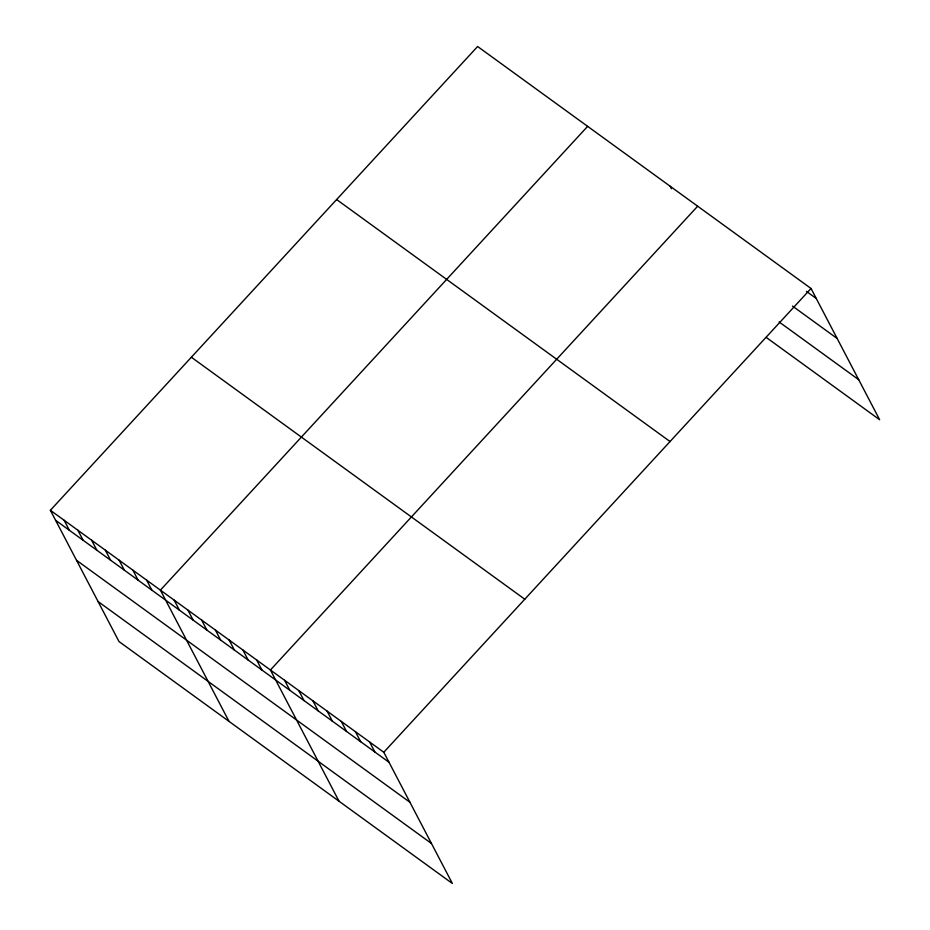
<?xml version="1.0" encoding="UTF-8"?>
<svg xmlns="http://www.w3.org/2000/svg" width="930" height="930" viewBox="0 0 930 930"><rect width="100%" height="100%" fill="white"/><g stroke="black" fill="none" stroke-linecap="round" stroke-linejoin="round"><path stroke-width="1.4" d="M50.371 510.279L383.788 752.265L452.387 883.5L118.97 641.514L50.371 510.279L477.613 46.5L811.03 288.486L879.629 419.721L766.274 337.439M587.632 126.352L160.402 590.143L229.001 721.366M697.663 206.216L270.421 669.995L339.031 801.23M383.788 752.265L811.03 288.486M806.45 291.369L816.249 298.495M792.476 306.063L837.163 338.497M779.142 321.966L858.716 379.707M336.625 199.543L670.03 441.529M191.359 357.236L524.776 599.222M55.602 520.288L389.019 762.275M76.516 560.29L409.932 802.276M98.057 601.512L431.474 843.498M670.158 186.244L671.46 188.744M369.617 741.989L374.848 751.986M355.446 731.701L360.677 741.71M341.275 721.413L346.506 731.422M327.104 711.136L332.336 721.134M312.933 700.848L318.165 710.857M298.763 690.56L303.994 700.569M284.592 680.283L289.823 690.281M256.668 660.009L261.9 670.019M242.916 650.035L248.147 660.033M229.164 640.049L234.395 650.058M215.411 630.063L220.643 640.073M201.659 620.089L206.89 630.087M187.906 610.103L193.138 620.112M174.154 600.117L179.385 610.127M146.649 580.157L151.869 590.166M132.885 570.171L138.117 580.181M119.133 560.197L124.364 570.195M105.381 550.211L110.612 560.22M91.628 540.225L96.859 550.235M77.876 530.251L83.107 540.249M64.124 520.265L69.355 530.274"/></g></svg>
